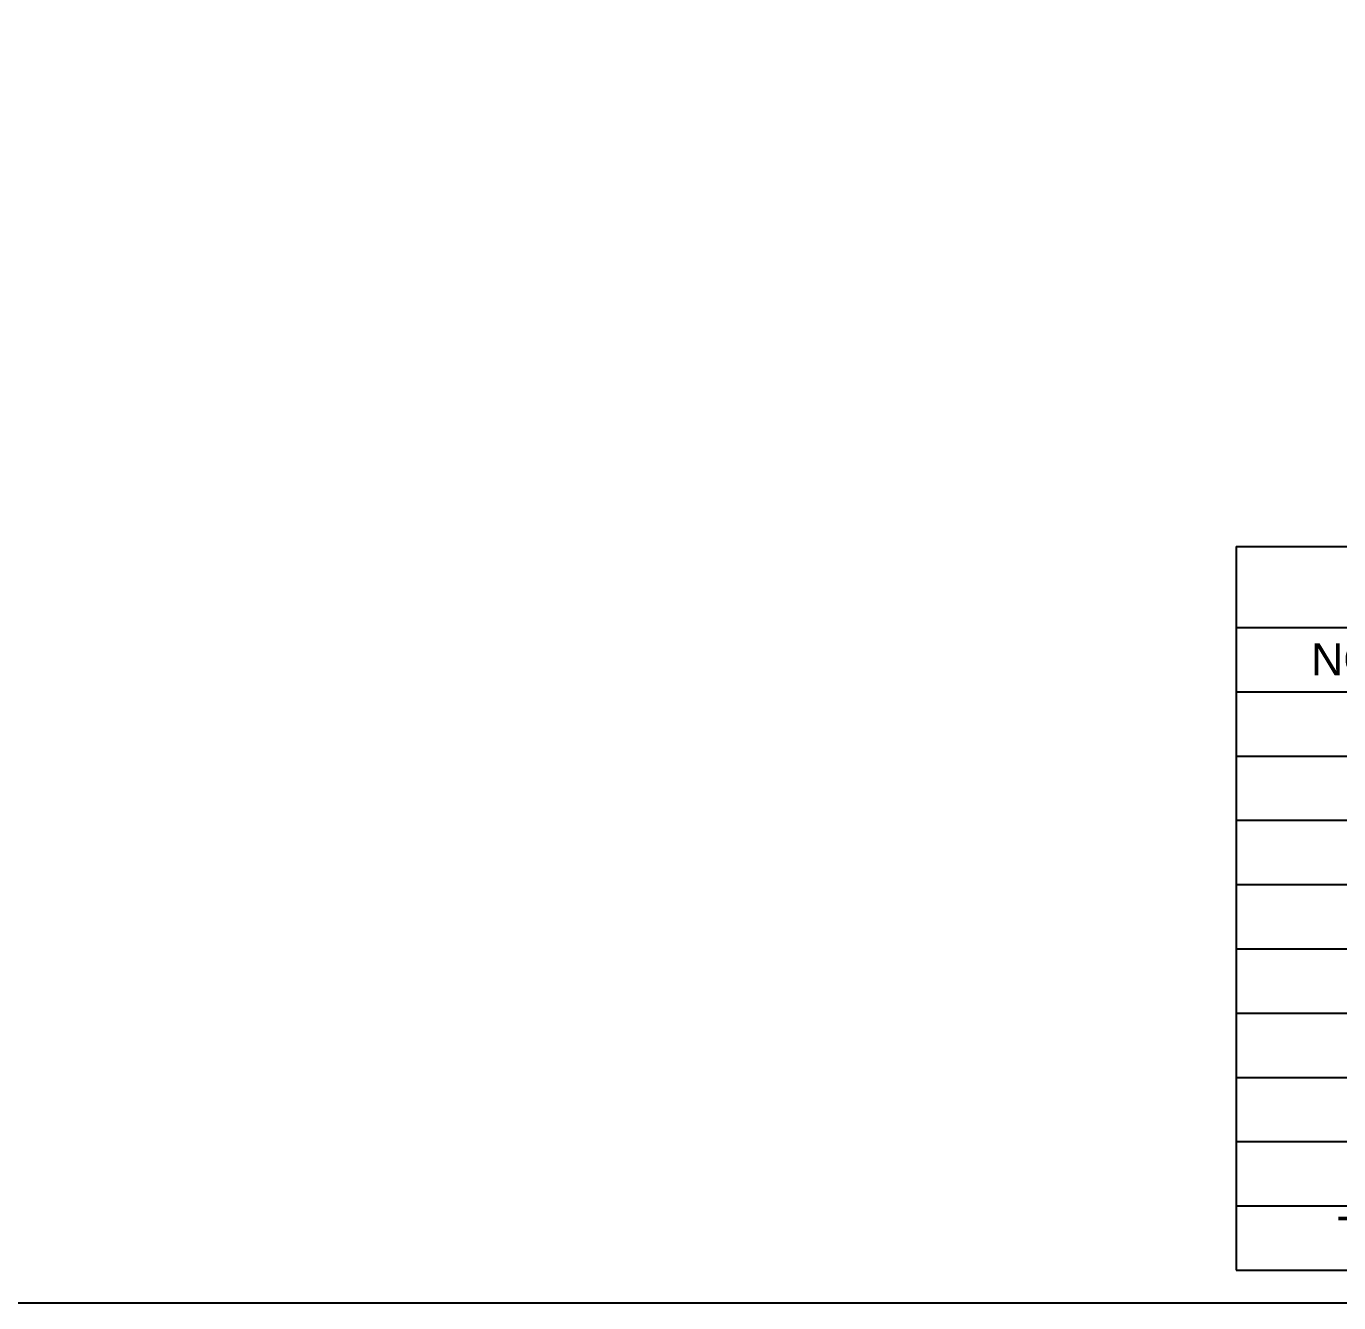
# Model space of a CAD drawing. Header units: inches. Extents: x 653559 to 669309, y 7245317 to 7256454.
# Drawn here: x 661630 to 663954, y 7245317 to 7247577 of the extents above; entities that cross this region are included whole.
import ezdxf

# ---------------------------------------------------------------- set-up
doc = ezdxf.new("R2010")
doc.units = ezdxf.units.IN
doc.header["$MEASUREMENT"] = 0
doc.layers.add('NUMLOTES', color=3, linetype='Continuous')
doc.layers.add('Recuadro A3', color=7, linetype='Continuous')
doc.styles.get("Standard").update_dxf_attribs({"font": 'arial.ttf'})

# ---------------------------------------------------------------- blocks, each defined once
blk = doc.blocks.new('*T3')
at = {"layer": 'NUMLOTES', "color": 0, "linetype": 'ByBlock', "lineweight": -2, "transparency": 16777216}
for p, q in [((0, 0), (2371.3, 0)), ((0, 0), (0, -1281.5)), ((2371.3, 0), (2371.3, -1281.5)), ((0, -143.3), (2371.3, -143.3)), ((613.6, -143.3), (613.6, -1281.5)), ((1685.4, -143.3), (1685.4, -1281.5)), ((0, -257.1), (2371.3, -257.1)), ((0, -371), (2371.3, -371)), ((0, -484.8), (2371.3, -484.8)), ((0, -598.6), (2371.3, -598.6)), ((0, -712.4), (2371.3, -712.4)), ((0, -826.3), (2371.3, -826.3)), ((0, -940.1), (2371.3, -940.1)), ((0, -1053.9), (2371.3, -1053.9)), ((0, -1167.7), (2371.3, -1167.7)), ((0, -1281.5), (2371.3, -1281.5))]:
    blk.add_line(p, q, dxfattribs=at)
at = {"layer": 'NUMLOTES', "color": 0, "linetype": 'Continuous', "transparency": 16777216}
for s, insert, char_height, width, attachment_point in [('PARCELAS AGRICOLAS', (1185.6, -71.7), 79.042, 2333.316, 5), ('NOMBRE', (306.8, -200.2), 56.91, 575.625, 5), ('SUPERFICIE', (1149.5, -200.2), 56.91, 1033.869, 5), ('PORCENTAJE', (2028.3, -200.2), 56.91, 647.942, 5), ('P1', (306.8, -276.1), 56.91, 575.625, 2), ('\\A1;258 Ha 7.400 m{\\H0.7x;\\S2^ ;}', (1149.5, -276.1), 56.91, 1033.869, 2), ('25,35%', (2028.3, -314.1), 56.91, 647.942, 5), ('P2', (306.8, -389.9), 56.91, 575.625, 2), ('\\A1;100 Ha 3.900 m{\\H0.7x;\\S2^ ;}', (1149.5, -389.9), 56.91, 1033.869, 2), ('9,84%', (2028.3, -427.9), 56.91, 647.942, 5), ('P3', (306.8, -503.8), 56.91, 575.625, 2), ('\\A1;139 Ha 1.300 m{\\H0.7x;\\S2^ ;}', (1149.5, -503.8), 56.91, 1033.869, 2), ('13,63%', (2028.3, -541.7), 56.91, 647.942, 5), ('P4', (306.8, -617.6), 56.91, 575.625, 2), ('\\A1;105 Ha 1.000 m{\\H0.7x;\\S2^ ;}', (1149.5, -617.6), 56.91, 1033.869, 2), ('10,30%', (2028.3, -655.5), 56.91, 647.942, 5), ('P5', (306.8, -731.4), 56.91, 575.625, 2), ('\\A1;87 Ha 4.000 m{\\H0.7x;\\S2^ ;}', (1149.5, -731.4), 56.91, 1033.869, 2), ('8,56%', (2028.3, -769.3), 56.91, 647.942, 5), ('P6', (306.8, -845.2), 56.91, 575.625, 2), ('\\A1;147 Ha 7.800 m{\\H0.7x;\\S2^ ;}', (1149.5, -845.2), 56.91, 1033.869, 2), ('14,48%', (2028.3, -883.2), 56.91, 647.942, 5), ('P7', (306.8, -959), 56.91, 575.625, 2), ('\\A1;114 Ha 8.200 m{\\H0.7x;\\S2^ ;}', (1149.5, -959), 56.91, 1033.869, 2), ('11,25%', (2028.3, -997), 56.91, 647.942, 5), ('P8', (306.8, -1072.9), 56.91, 575.625, 2), ('\\A1;67 Ha 1.600 m{\\H0.7x;\\S2^ ;}', (1149.5, -1072.9), 56.91, 1033.869, 2), ('6,58%', (2028.3, -1110.8), 56.91, 647.942, 5), ('TOTAL', (306.8, -1186.7), 56.91, 575.625, 2), ('\\A1;1.020 Ha 5.200 m{\\H0.7x;\\S2^ ;}', (1149.5, -1186.7), 56.91, 1033.869, 2), ('100%', (2028.3, -1224.6), 56.91, 647.942, 5)]:
    blk.add_mtext(s, dxfattribs=dict(at, insert=insert, char_height=char_height, width=width, attachment_point=attachment_point))

msp = doc.modelspace()

# ---------------------------------------------------------------- linework, layer by layer
at = {"layer": 'Recuadro A3', "linetype": 'Continuous'}
msp.add_lwpolyline([(653559.3, 7245316.5), (669309.3, 7245316.5), (669309.3, 7256454), (653559.3, 7256454)], close=True, dxfattribs=at)

# ---------------------------------------------------------------- block references
msp.add_blockref('*T3', (663772.8, 7246655.7))

doc.saveas('drawing.dxf')
